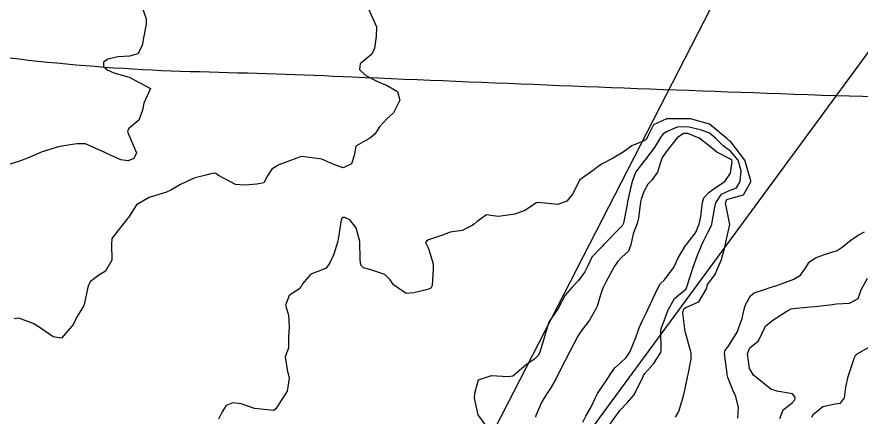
# Model space of a CAD drawing. Header units: metres. Extents: x 298520 to 308411, y 7433745 to 7450750.
# Drawn here: x 302253.7 to 302332.2, y 7441499.4 to 7441536.6 of the extents above; entities that cross this region are included whole.
import ezdxf

# ---------------------------------------------------------------- set-up
doc = ezdxf.new("R2010")
doc.units = ezdxf.units.M
doc.header["$LTSCALE"] = 10
doc.linetypes.add('CONTINUO', pattern=[0])
for name, color, linetype in [('Curvas de Nivel 1m', 11, 'Continuous'), ('Curvas de Nivel 5m', 15, 'Continuous'), ('TEXTO', 45, 'Continuous'), ('Vias Primárias', 230, 'Continuous')]:
    doc.layers.add(name, color=color, linetype=linetype)

msp = doc.modelspace()

# ---------------------------------------------------------------- linework, layer by layer
at = {"layer": 'Curvas de Nivel 1m', "flags": 128}
for points, elevation in [([(302265.186, 7441537.96), (302265.699, 7441536.454), (302265.708, 7441535.955), (302265.457, 7441534.674), (302265.335, 7441533.958), (302264.928, 7441533.19), (302264.153, 7441532.972), (302263.071, 7441532.905), (302262.15, 7441532.682), (302261.743, 7441532.408), (302261.727, 7441532.004), (302262.138, 7441531.65), (302262.701, 7441531.425), (302264.129, 7441531.022), (302266.113, 7441529.95), (302265.478, 7441528.578), (302265.367, 7441527.957), (302265.024, 7441527.02), (302264.075, 7441526.197), (302263.978, 7441525.971), (302264.069, 7441525.695), (302264.803, 7441523.962), (302264.559, 7441523.444), (302264.036, 7441523.242), (302263.364, 7441523.308), (302262.042, 7441523.901), (302261.869, 7441524.002), (302260.055, 7441524.805), (302259.266, 7441524.821), (302258.051, 7441524.622), (302257.566, 7441524.539), (302256.043, 7441524.07), (302254.661, 7441523.46), (302254.034, 7441523.24), (302252.746, 7441522.825)], 719), ([(302286.213, 7441537.71), (302287.123, 7441535.701), (302287.095, 7441534.785), (302286.945, 7441533.702), (302286.697, 7441533.165), (302286.153, 7441532.724), (302285.601, 7441532.263), (302285.555, 7441531.716), (302286.135, 7441531.154), (302287.215, 7441530.611), (302288.121, 7441530.23), (302289.067, 7441529.676), (302289.306, 7441528.873), (302288.708, 7441527.681), (302288.087, 7441527.124), (302287.4, 7441526.376), (302286.964, 7441525.701), (302286.478, 7441525.294), (302286.064, 7441525.091), (302285.188, 7441524.586), (302285.049, 7441523.72), (302284.806, 7441522.951), (302284.031, 7441522.586), (302283.163, 7441522.872), (302282.039, 7441523.395), (302280.189, 7441523.631), (302280.041, 7441523.599), (302279.72, 7441523.465), (302278.033, 7441522.844), (302277.405, 7441522.44), (302277.003, 7441521.82), (302276.651, 7441521.186), (302276.011, 7441521.054), (302274.902, 7441520.949), (302274.011, 7441521.03), (302272.431, 7441521.874), (302272.198, 7441522.051), (302272.025, 7441522.089), (302271.852, 7441522.054), (302271.242, 7441521.888), (302270.27, 7441521.647), (302270.018, 7441521.564), (302268.89, 7441521.037), (302268.002, 7441520.513), (302267.61, 7441520.322), (302266.375, 7441519.946), (302266.082, 7441519.859), (302265.992, 7441519.83), (302264.82, 7441519.126), (302264.061, 7441517.969), (302264.026, 7441517.916), (302263.972, 7441517.85), (302262.524, 7441515.991), (302262.484, 7441515.453), (302262.527, 7441513.991), (302261.913, 7441512.966), (302261.317, 7441512.598), (302260.537, 7441512.014), (302260.319, 7441511.596), (302259.977, 7441510.019), (302259.962, 7441509.939), (302259.878, 7441509.689), (302259.24, 7441508.651), (302258.948, 7441508.034), (302257.84, 7441506.733), (302257.05, 7441506.849), (302255.849, 7441507.699), (302255.214, 7441508.076), (302253.86, 7441508.584), (302253.43, 7441508.525)], 718), ([(302314.907, 7441499.363), (302315.225, 7441499.894), (302315.673, 7441501.352), (302315.788, 7441501.901), (302316.051, 7441503.097), (302316.092, 7441503.347), (302316.388, 7441504.781), (302316.38, 7441505.345), (302315.852, 7441507.243), (302315.833, 7441507.331), (302315.829, 7441507.35), (302315.616, 7441509.099), (302315.662, 7441509.353), (302315.738, 7441509.489), (302315.876, 7441509.572), (302317.105, 7441510.118), (302317.812, 7441511.331), (302317.829, 7441511.405), (302317.907, 7441511.735), (302318.599, 7441512.641), (302318.897, 7441513.32), (302319.195, 7441514.053), (302319.533, 7441515.314), (302319.612, 7441515.649), (302319.973, 7441517.31), (302319.565, 7441519.314), (302319.693, 7441519.618), (302319.999, 7441519.722), (302321.239, 7441520.053), (302321.931, 7441521.281), (302321.935, 7441521.37), (302321.368, 7441523.287), (302320.06, 7441524.983), (302319.892, 7441525.133), (302319.706, 7441525.305), (302318.082, 7441526.63), (302316.306, 7441527.132), (302316.09, 7441527.142), (302314.318, 7441527.148), (302314.089, 7441527.126), (302312.882, 7441526.591), (302312.302, 7441525.398), (302312.228, 7441525.232), (302312.06, 7441525.104), (302310.859, 7441524.608), (302310.049, 7441524.024), (302309.076, 7441523.435), (302308.038, 7441522.932), (302307.197, 7441522.293), (302306.023, 7441521.47), (302305.343, 7441520.14), (302304.807, 7441519.488), (302303.99, 7441519.166), (302302.156, 7441519.353), (302301.991, 7441519.307), (302300.917, 7441518.597), (302299.98, 7441518.28), (302298.466, 7441518.05), (302297.978, 7441518.094), (302297.35, 7441518.206), (302296.471, 7441517.585), (302296.212, 7441517.346), (302295.969, 7441517.17), (302295.095, 7441516.734), (302293.962, 7441516.577), (302293.262, 7441516.325), (302291.955, 7441515.861), (302291.802, 7441515.794), (302291.681, 7441515.643), (302291.944, 7441515.068), (302292.396, 7441513.635), (302292.395, 7441513.158), (302292.283, 7441511.636), (302292.161, 7441511.376), (302291.897, 7441511.248), (302290.594, 7441510.952), (302289.891, 7441510.883), (302288.718, 7441511.678), (302288.384, 7441512.159), (302287.913, 7441512.66), (302286.494, 7441513.127), (302285.919, 7441513.284), (302285.705, 7441513.497), (302285.632, 7441513.714), (302285.589, 7441514.054), (302285.579, 7441515.716), (302285.24, 7441516.995), (302284.64, 7441517.73), (302284.187, 7441517.949), (302283.975, 7441517.943), (302283.847, 7441517.741), (302283.579, 7441516.122), (302283.517, 7441515.744), (302283.151, 7441514.532), (302282.794, 7441513.751), (302282.445, 7441513.228), (302281.916, 7441513.027), (302281.003, 7441512.679), (302280.255, 7441511.776), (302280.133, 7441511.544), (302279.896, 7441511.293), (302278.99, 7441510.69), (302278.659, 7441509.798), (302278.933, 7441508.863), (302278.999, 7441507.793), (302278.948, 7441506.897), (302278.955, 7441505.793), (302278.642, 7441504.976), (302278.807, 7441503.795), (302279.007, 7441503.004), (302278.808, 7441501.795), (302277.766, 7441500.147), (302277.575, 7441500.002), (302275.766, 7441500.188), (302274.53, 7441500.608), (302273.772, 7441500.722), (302273.161, 7441500.474), (302272.789, 7441499.87), (302272.436, 7441499.19)], 717), ([(302308.678, 7441498.506), (302309.331, 7441499.434), (302309.514, 7441499.675), (302309.761, 7441499.992), (302310.467, 7441500.726), (302311.038, 7441501.411), (302311.798, 7441502.88), (302311.935, 7441503.265), (302312.029, 7441503.398), (302312.879, 7441504.328), (302313.557, 7441505.383), (302313.603, 7441505.615), (302313.548, 7441507.383), (302313.601, 7441507.637), (302313.862, 7441508.326), (302314.239, 7441509.375), (302314.842, 7441510.412), (302315.903, 7441511.328), (302316.414, 7441512.849), (302316.575, 7441513.343), (302316.935, 7441514.343), (302317.349, 7441515.336), (302317.539, 7441515.744), (302317.962, 7441516.635), (302318.2, 7441517.097), (302318.294, 7441517.327), (302318.562, 7441518.75), (302318.666, 7441519.323), (302319.186, 7441520.137), (302320.011, 7441520.484), (302320.608, 7441520.7), (302320.931, 7441521.291), (302321.016, 7441522.307), (302320.758, 7441523.293), (302320.051, 7441524.094), (302319.355, 7441524.61), (302318.631, 7441525.321), (302318.07, 7441525.802), (302317.327, 7441526.085), (302316.079, 7441526.393), (302315.071, 7441526.372), (302314.071, 7441525.929), (302313.75, 7441525.7), (302313.536, 7441525.385), (302312.975, 7441524.469), (302312.156, 7441523.399), (302312.109, 7441523.333), (302312.041, 7441523.249), (302311.237, 7441522.202), (302310.93, 7441521.411), (302310.743, 7441520.682), (302310.461, 7441519.415), (302310.393, 7441519.012), (302310.092, 7441517.419), (302309.97, 7441517.174), (302308.268, 7441515.445), (302308.12, 7441515.278), (302307.947, 7441515.086), (302307.145, 7441514.248), (302306.768, 7441513.462), (302306.497, 7441512.885), (302305.909, 7441512.095), (302305.3, 7441511.479), (302304.659, 7441510.721), (302304.01, 7441509.498), (302303.871, 7441509.273), (302303.152, 7441508.215), (302302.914, 7441507.509), (302302.679, 7441506.677), (302302.347, 7441505.515), (302302.189, 7441505.154), (302301.822, 7441504.759), (302301.075, 7441504.266), (302300.191, 7441503.536), (302299.997, 7441503.342), (302299.799, 7441503.189), (302299.368, 7441503.116), (302297.799, 7441503.207), (302296.564, 7441502.814), (302296.22, 7441501.586), (302296.213, 7441501.149), (302296.546, 7441499.582), (302297.737, 7441497.974)], 716), ([(302320.722, 7441499.295), (302320.781, 7441500.281), (302320.533, 7441501.299), (302320.297, 7441501.811), (302319.801, 7441503.071), (302319.731, 7441503.311), (302319.717, 7441503.398), (302319.484, 7441505.313), (302319.534, 7441505.615), (302319.84, 7441505.97), (302320.662, 7441507.298), (302321.122, 7441508.547), (302321.285, 7441509.289), (302321.407, 7441509.76), (302321.894, 7441510.678), (302322.228, 7441510.947), (302323.193, 7441511.267), (302323.729, 7441511.438), (302323.905, 7441511.493), (302324.256, 7441511.605), (302325.913, 7441512.209), (302326.546, 7441512.594), (302326.963, 7441513.22), (302327.339, 7441513.806), (302327.933, 7441514.214), (302328.667, 7441514.471), (302329.94, 7441514.894), (302330.43, 7441515.183), (302331.246, 7441515.878), (302331.961, 7441516.348), (302332.493, 7441516.626)], 718), ([(302324.621, 7441499.247), (302324.943, 7441500.065), (302325.775, 7441500.696), (302326.015, 7441500.992), (302326.036, 7441501.227), (302325.786, 7441501.554), (302324.331, 7441501.794), (302323.79, 7441501.971), (302322.177, 7441503.276), (302321.812, 7441503.903), (302321.621, 7441505.283), (302321.838, 7441505.836), (302322.642, 7441506.474), (302322.999, 7441507.269), (302323.293, 7441507.832), (302323.864, 7441508.329), (302325.26, 7441509.239), (302325.668, 7441509.441), (302325.877, 7441509.488), (302327.455, 7441509.639), (302327.88, 7441509.667), (302329.263, 7441509.815), (302329.884, 7441509.909), (302331.089, 7441509.968), (302331.892, 7441510.423), (302332.1, 7441510.958), (302332.164, 7441511.157), (302332.764, 7441512.302)], 719)]:
    msp.add_lwpolyline(points, dxfattribs=dict(at, elevation=elevation))
at = {"layer": 'Curvas de Nivel 5m', "flags": 128}
for points, elevation in [([(302306.313, 7441498.898), (302306.598, 7441499.462), (302307.007, 7441500.215), (302307.606, 7441501.452), (302307.657, 7441501.578), (302307.786, 7441501.774), (302308.491, 7441502.748), (302308.911, 7441503.439), (302309.289, 7441503.957), (302309.818, 7441504.445), (302310.329, 7441504.919), (302310.678, 7441505.417), (302311.241, 7441506.803), (302311.453, 7441507.404), (302311.557, 7441507.702), (302311.863, 7441508.368), (302312.206, 7441509.06), (302312.346, 7441509.395), (302312.845, 7441510.434), (302313.271, 7441511.386), (302313.498, 7441511.793), (302313.911, 7441512.158), (302314.795, 7441513.367), (302315.154, 7441514.142), (302315.863, 7441515.351), (302315.954, 7441515.457), (302316.771, 7441516.532), (302317.111, 7441517.339), (302317.267, 7441518.05), (302317.426, 7441519.336), (302317.547, 7441519.787), (302318.007, 7441520.291), (302318.608, 7441520.73), (302319.498, 7441521.308), (302320.031, 7441522.081), (302320.181, 7441523.16), (302320.147, 7441523.299), (302320.044, 7441523.396), (302318.776, 7441524.045), (302318.056, 7441524.636), (302317.135, 7441525.339), (302316.069, 7441525.768), (302315.659, 7441525.766), (302315.085, 7441525.365), (302314.05, 7441524.066), (302313.764, 7441523.665), (302313.63, 7441523.384), (302313.245, 7441522.174), (302312.678, 7441521.393), (302312.363, 7441521.052), (302312.008, 7441520.438), (302311.725, 7441519.675), (302311.667, 7441519.403), (302311.497, 7441517.885), (302311.369, 7441517.406), (302310.991, 7441516.437), (302310.763, 7441515.412), (302310.541, 7441514.817), (302309.936, 7441514.274), (302309.52, 7441513.835), (302309.252, 7441513.43), (302308.467, 7441512), (302308.204, 7441511.445), (302308.117, 7441511.229), (302307.889, 7441510.536), (302307.627, 7441509.702), (302307.52, 7441509.454), (302306.913, 7441508.409), (302306.219, 7441507.466), (302306.056, 7441507.263), (302305.847, 7441506.917), (302305.104, 7441505.481), (302304.672, 7441504.635), (302304.089, 7441503.496), (302303.797, 7441502.915), (302303.274, 7441502.02), (302302.915, 7441501.509), (302302.494, 7441500.791), (302301.949, 7441499.518), (302301.894, 7441499.377)], 715), ([(302327.592, 7441499.375), (302327.76, 7441499.67), (302328.616, 7441500.356), (302329.774, 7441500.608), (302330.272, 7441500.686), (302330.641, 7441501.177), (302330.77, 7441502.153), (302330.989, 7441503.172), (302331.571, 7441504.915), (302331.681, 7441505.162), (302331.824, 7441505.262), (302333.021, 7441505.963)], 720)]:
    msp.add_lwpolyline(points, dxfattribs=dict(at, elevation=elevation))
at = {"layer": 'TEXTO', "linetype": 'CONTINUO'}
for points in [[(302279.842, 7441462.65, 0), (302367.706, 7441633.918, 0)], [(302400.557, 7441625.591, 0), (302280.558, 7441462.146, 0)]]:
    msp.add_polyline3d(points, dxfattribs=at)
at = {"layer": 'Vias Primárias'}
msp.add_lwpolyline([(302226.238, 7441539.026, 0.04935), (302242.491, 7441534.4, 0.038561), (302270.682, 7441531.525, -0.004636), (302284.875, 7441531.045, 0.001863), (302323.408, 7441529.527, 0.002675), (302343.81, 7441528.909, -0.043631)], format="xyb", dxfattribs=at)

doc.saveas('drawing.dxf')
